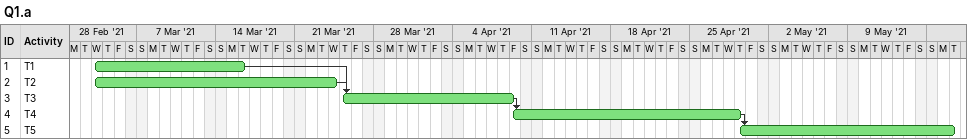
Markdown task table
Q1.a

| ID | Task | Start | Finish | Predecessors |
|---|---|---|---|---|
| 1 | T1 | 2021-03-03 | 2021-03-16 |  |
| 2 | T2 | 2021-03-03 | 2021-03-24 |  |
| 3 | T3 | 2021-03-25 | 2021-04-09 | 1, 2 |
| 4 | T4 | 2021-04-09 | 2021-04-29 | 3 |
| 5 | T5 | 2021-04-29 | 2021-05-18 | 4 |
